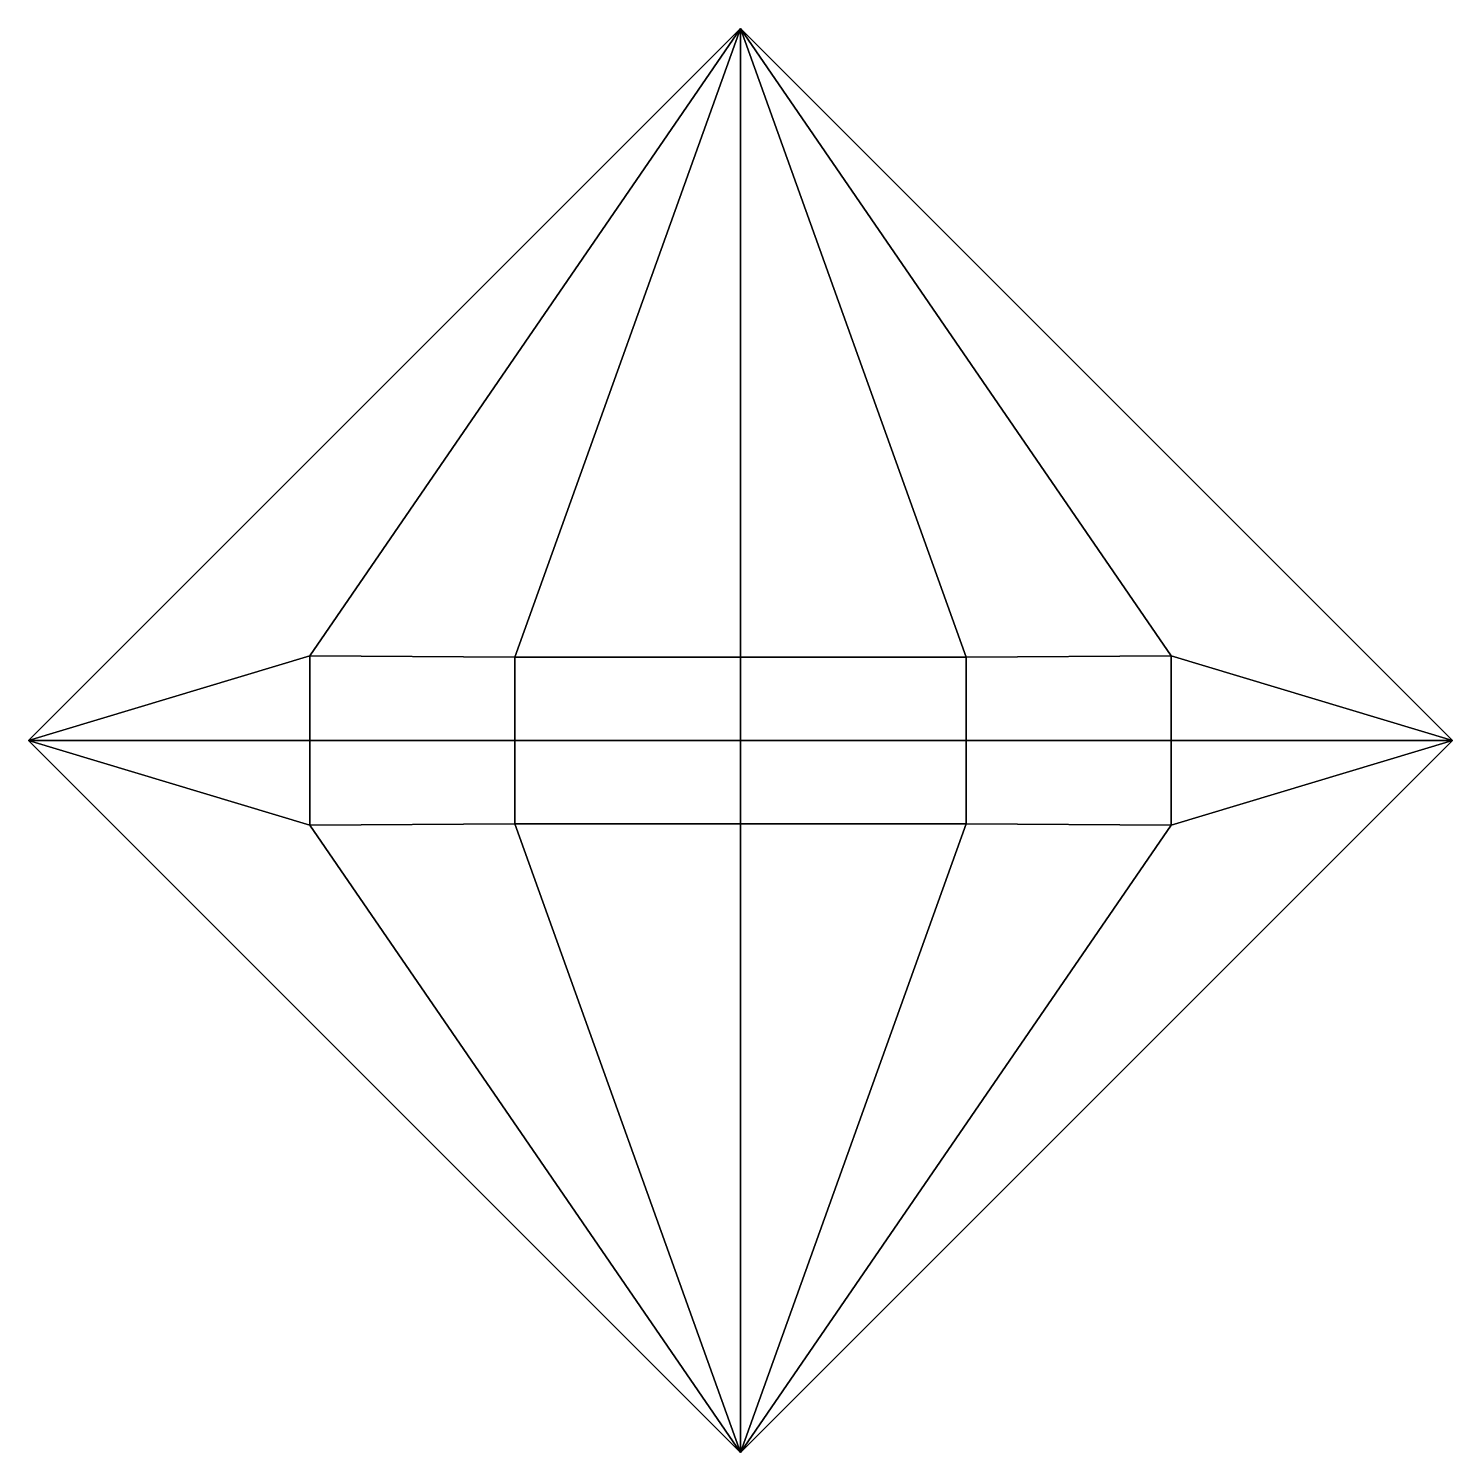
# Model space of a CAD drawing. Extents: x 0.13 to 1.42, y -0.65 to 0.65.
import ezdxf

# ---------------------------------------------------------------- set-up
doc = ezdxf.new("R2010")
doc.units = 0
doc.layers.add('Cube25', color=15, linetype='CONTINUOUS')

msp = doc.modelspace()

# ---------------------------------------------------------------- linework, layer by layer
at = {"layer": 'Cube25', "color": 0}
for points in [[(0.771683, 0.64604, -0.125895), (0.125644, 0, -0.125896), (0.771683, 0, -0.523003)], [(0.125644, 0, -0.125896), (0.771683, 0.64604, -0.125895), (0.771683, 0.64604, -0.097146), (0.125644, 0, -0.097145)], [(0.380919, 0.076763, 0.01651), (0.125644, 0, -0.097145), (0.771683, 0.64604, -0.097146)], [(0.771683, 0.64604, -0.097146), (0.567045, 0.075537, 0.077274), (0.380919, 0.076763, 0.01651)], [(0.567045, 0.075537, 0.077274), (0.771683, 0.64604, -0.097146), (0.771683, 0.075539, 0.122828)], [(1.417724, 0, -0.125895), (0.771683, 0.64604, -0.125895), (0.771683, 0, -0.523003)], [(0.771683, 0.64604, -0.125895), (1.417724, 0, -0.125895), (1.417724, 0, -0.097146), (0.771683, 0.64604, -0.097146)], [(1.162447, 0.076763, 0.016511), (0.771683, 0.64604, -0.097146), (1.417724, 0, -0.097146)], [(0.771683, 0.64604, -0.097146), (1.162447, 0.076763, 0.016511), (0.976322, 0.075537, 0.077274)], [(0.771683, 0.075539, 0.122828), (0.771683, 0.64604, -0.097146), (0.976322, 0.075537, 0.077274)], [(0.125644, 0, -0.097145), (0.380919, 0.076763, 0.01651), (0.38092, -0.076763, 0.016511)], [(0.567045, -0.075537, 0.077274), (0.38092, -0.076763, 0.016511), (0.380919, 0.076763, 0.01651), (0.567045, 0.075537, 0.077274)], [(0.771683, 0.075539, 0.122828), (0.771683, -0.075539, 0.122828), (0.567045, -0.075537, 0.077274), (0.567045, 0.075537, 0.077274)], [(0.771683, 0.075539, 0.122828), (0.976322, 0.075537, 0.077274), (0.976321, -0.075537, 0.077274), (0.771683, -0.075539, 0.122828)], [(0.976322, 0.075537, 0.077274), (1.162447, 0.076763, 0.016511), (1.162447, -0.076763, 0.016511), (0.976321, -0.075537, 0.077274)], [(1.417724, 0, -0.097146), (1.162447, -0.076763, 0.016511), (1.162447, 0.076763, 0.016511)], [(0.125644, 0, -0.125896), (0.771683, -0.646039, -0.125897), (0.771683, 0, -0.523003)], [(0.771683, -0.646039, -0.125897), (0.125644, 0, -0.125896), (0.125644, 0, -0.097145), (0.771683, -0.646039, -0.097144)], [(0.125644, 0, -0.097145), (0.38092, -0.076763, 0.016511), (0.771683, -0.646039, -0.097144)], [(0.771683, -0.646039, -0.125897), (1.417724, 0, -0.125895), (0.771683, 0, -0.523003)], [(1.417724, 0, -0.125895), (0.771683, -0.646039, -0.125897), (0.771683, -0.646039, -0.097144), (1.417724, 0, -0.097146)], [(1.417724, 0, -0.097146), (0.771683, -0.646039, -0.097144), (1.162447, -0.076763, 0.016511)], [(0.771683, -0.646039, -0.097144), (0.38092, -0.076763, 0.016511), (0.567045, -0.075537, 0.077274)], [(0.771683, -0.075539, 0.122828), (0.771683, -0.646039, -0.097144), (0.567045, -0.075537, 0.077274)], [(0.771683, -0.646039, -0.097144), (0.976321, -0.075537, 0.077274), (1.162447, -0.076763, 0.016511)], [(0.976321, -0.075537, 0.077274), (0.771683, -0.646039, -0.097144), (0.771683, -0.075539, 0.122828)]]:
    msp.add_3dface(points, dxfattribs=at)

doc.saveas('drawing.dxf')
